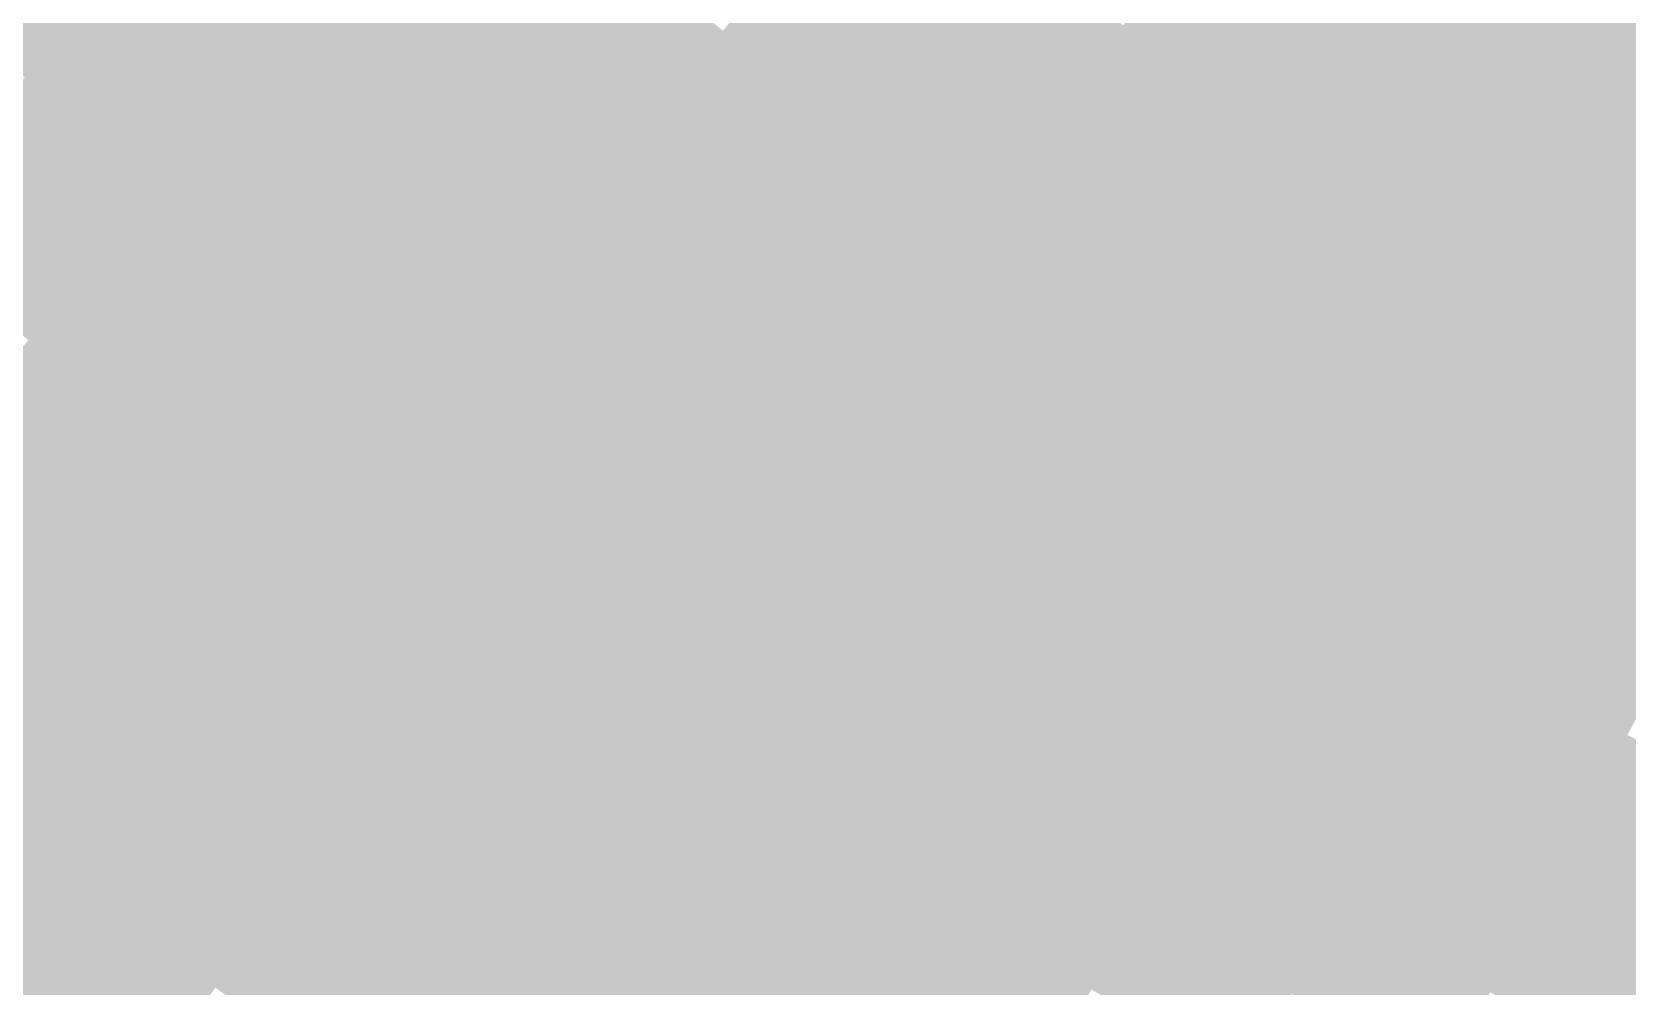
# Model space of a CAD drawing. Header units: inches. Extents: x -266 to 784, y -170 to 213.
# Drawn here: x -97.9 to -65.06, y -126.87 to -107.24 of the extents above; entities that cross this region are included whole.
import ezdxf

# ---------------------------------------------------------------- set-up
doc = ezdxf.new("R2010")
doc.units = ezdxf.units.IN
doc.header["$MEASUREMENT"] = 0

msp = doc.modelspace()

# ---------------------------------------------------------------- linework, layer by layer
at = {"color": 177, "true_color": 0x36426e}
msp.add_solid([(-96.70449, -106.696962), (-97.376048, -107.437913), (-99.293838, -104.29158), (-99.983379, -105.015827)], dxfattribs=at)
at = {"color": 167, "true_color": 0x3d487b}
msp.add_solid([(-92.097371, -106.766447), (-92.750544, -107.523656), (-94.689813, -104.474109), (-95.361372, -105.21506)], dxfattribs=at)
at = {"color": 167, "true_color": 0x434e88}
msp.add_solid([(-87.546273, -106.675443), (-88.180667, -107.448453), (-90.137852, -104.494821), (-90.791025, -105.25203)], dxfattribs=at)
at = {"color": 165, "true_color": 0x595fb2}
msp.add_solid([(-71.11299, -106.42811), (-71.66856, -107.25958), (-73.703449, -104.650856), (-74.279257, -105.468441)], dxfattribs=at)
at = {"color": 177, "true_color": 0x34406a}
msp.add_solid([(-97.376048, -107.437913), (-98.047607, -108.178864), (-99.983379, -105.015827), (-100.67292, -105.740074)], dxfattribs=at)
at = {"color": 165, "true_color": 0x4e579d}
msp.add_solid([(-79.228008, -106.826602), (-79.823707, -107.629809), (-81.825802, -104.850075), (-82.441033, -105.638421)], dxfattribs=at)
at = {"color": 173, "true_color": 0x5d61bb}
msp.add_solid([(-67.4097, -106.451549), (-67.944698, -107.296403), (-70.001849, -104.765171), (-70.55742, -105.596641)], dxfattribs=at)
at = {"color": 177, "true_color": 0x3b4676}
msp.add_solid([(-92.750544, -107.523656), (-93.403717, -108.280865), (-95.361372, -105.21506), (-96.032931, -105.956011)], dxfattribs=at)
at = {"color": 167, "true_color": 0x414c83}
msp.add_solid([(-88.180667, -107.448453), (-88.81506, -108.221463), (-90.791025, -105.25203), (-91.444198, -106.009239)], dxfattribs=at)
at = {"color": 175, "true_color": 0x485290}
msp.add_solid([(-83.671496, -107.215114), (-84.286728, -108.003461), (-86.277487, -105.129422), (-86.91188, -105.902432)], dxfattribs=at)
at = {"color": 165, "true_color": 0x525aa5}
msp.add_solid([(-75.430873, -107.103611), (-76.006681, -107.921195), (-78.036609, -105.220187), (-78.632308, -106.023394)], dxfattribs=at)
at = {"color": 175, "true_color": 0x4c5599}
msp.add_solid([(-79.823707, -107.629809), (-80.419406, -108.433017), (-82.441033, -105.638421), (-83.056265, -106.426768)], dxfattribs=at)
at = {"color": 165, "true_color": 0x565dae}
msp.add_solid([(-71.66856, -107.25958), (-72.22413, -108.09105), (-74.279257, -105.468441), (-74.855065, -106.286026)], dxfattribs=at)
at = {"color": 173, "true_color": 0x5b5fb6}
msp.add_solid([(-67.944698, -107.296403), (-68.479695, -108.141256), (-70.55742, -105.596641), (-71.11299, -106.42811)], dxfattribs=at)
at = {"color": 173, "true_color": 0x5f61bf}
msp.add_solid([(-64.262843, -107.216076), (-64.776946, -108.073805), (-66.874702, -105.606696), (-67.4097, -106.451549)], dxfattribs=at)
at = {"color": 177, "true_color": 0x394372}
msp.add_solid([(-93.403717, -108.280865), (-94.056889, -109.038074), (-96.032931, -105.956011), (-96.70449, -106.696962)], dxfattribs=at)
at = {"color": 167, "true_color": 0x3f4a7f}
msp.add_solid([(-88.81506, -108.221463), (-89.449453, -108.994474), (-91.444198, -106.009239), (-92.097371, -106.766447)], dxfattribs=at)
at = {"color": 167, "true_color": 0x454f8c}
msp.add_solid([(-84.286728, -108.003461), (-84.90196, -108.791807), (-86.91188, -105.902432), (-87.546273, -106.675443)], dxfattribs=at)
at = {"color": 165, "true_color": 0x5058a1}
msp.add_solid([(-76.006681, -107.921195), (-76.582489, -108.73878), (-78.632308, -106.023394), (-79.228008, -106.826602)], dxfattribs=at)
at = {"color": 165, "true_color": 0x545aaa}
msp.add_solid([(-72.22413, -108.09105), (-72.779701, -108.922519), (-74.855065, -106.286026), (-75.430873, -107.103611)], dxfattribs=at)
at = {"color": 177, "true_color": 0x36416e}
msp.add_solid([(-94.056889, -109.038074), (-94.710062, -109.795283), (-96.70449, -106.696962), (-97.376048, -107.437913)], dxfattribs=at)
at = {"color": 167, "true_color": 0x434d88}
msp.add_solid([(-84.90196, -108.791807), (-85.517191, -109.580153), (-87.546273, -106.675443), (-88.180667, -107.448453)], dxfattribs=at)
at = {"color": 175, "true_color": 0x4a5294}
msp.add_solid([(-80.419406, -108.433017), (-81.015105, -109.236224), (-83.056265, -106.426768), (-83.671496, -107.215114)], dxfattribs=at)
at = {"color": 165, "true_color": 0x595db2}
msp.add_solid([(-68.479695, -108.141256), (-69.014693, -108.98611), (-71.11299, -106.42811), (-71.66856, -107.25958)], dxfattribs=at)
at = {"color": 173, "true_color": 0x5d5fbb}
msp.add_solid([(-64.776946, -108.073805), (-65.291049, -108.931533), (-67.4097, -106.451549), (-67.944698, -107.296403)], dxfattribs=at)
at = {"color": 167, "true_color": 0x3d477b}
msp.add_solid([(-89.449453, -108.994474), (-90.083846, -109.767484), (-92.097371, -106.766447), (-92.750544, -107.523656)], dxfattribs=at)
at = {"color": 175, "true_color": 0x4e559d}
msp.add_solid([(-76.582489, -108.73878), (-77.158298, -109.556365), (-79.228008, -106.826602), (-79.823707, -107.629809)], dxfattribs=at)
at = {"color": 175, "true_color": 0x485090}
msp.add_solid([(-81.015105, -109.236224), (-81.610805, -110.039432), (-83.671496, -107.215114), (-84.286728, -108.003461)], dxfattribs=at)
at = {"color": 165, "true_color": 0x5258a5}
msp.add_solid([(-72.779701, -108.922519), (-73.335271, -109.753989), (-75.430873, -107.103611), (-76.006681, -107.921195)], dxfattribs=at)
at = {"color": 165, "true_color": 0x565bae}
msp.add_solid([(-69.014693, -108.98611), (-69.549691, -109.830963), (-71.66856, -107.25958), (-72.22413, -108.09105)], dxfattribs=at)
at = {"color": 173, "true_color": 0x5b5db6}
msp.add_solid([(-65.291049, -108.931533), (-65.805151, -109.789262), (-67.944698, -107.296403), (-68.479695, -108.141256)], dxfattribs=at)
at = {"color": 177, "true_color": 0x343e6a}
msp.add_solid([(-94.710062, -109.795283), (-95.363235, -110.552492), (-97.376048, -107.437913), (-98.047607, -108.178864)], dxfattribs=at)
at = {"color": 177, "true_color": 0x3b4576}
msp.add_solid([(-90.083846, -109.767484), (-90.71824, -110.540495), (-92.750544, -107.523656), (-93.403717, -108.280865)], dxfattribs=at)
at = {"color": 167, "true_color": 0x414a83}
msp.add_solid([(-85.517191, -109.580153), (-86.132423, -110.3685), (-88.180667, -107.448453), (-88.81506, -108.221463)], dxfattribs=at)
at = {"color": 175, "true_color": 0x4c5399}
msp.add_solid([(-77.158298, -109.556365), (-77.734106, -110.37395), (-79.823707, -107.629809), (-80.419406, -108.433017)], dxfattribs=at)
at = {"color": 167, "true_color": 0x454e8c}
msp.add_solid([(-81.610805, -110.039432), (-82.206504, -110.842639), (-84.286728, -108.003461), (-84.90196, -108.791807)], dxfattribs=at)
at = {"color": 165, "true_color": 0x5056a1}
msp.add_solid([(-73.335271, -109.753989), (-73.890841, -110.585458), (-76.006681, -107.921195), (-76.582489, -108.73878)], dxfattribs=at)
at = {"color": 159, "true_color": 0x323c65}
msp.add_solid([(-95.363235, -110.552492), (-96.016408, -111.3097), (-98.047607, -108.178864), (-98.719166, -108.919815)], dxfattribs=at)
at = {"color": 177, "true_color": 0x394272}
msp.add_solid([(-90.71824, -110.540495), (-91.352633, -111.313505), (-93.403717, -108.280865), (-94.056889, -109.038074)], dxfattribs=at)
at = {"color": 167, "true_color": 0x3f487f}
msp.add_solid([(-86.132423, -110.3685), (-86.747654, -111.156846), (-88.81506, -108.221463), (-89.449453, -108.994474)], dxfattribs=at)
at = {"color": 165, "true_color": 0x5458aa}
msp.add_solid([(-69.549691, -109.830963), (-70.084688, -110.675817), (-72.22413, -108.09105), (-72.779701, -108.922519)], dxfattribs=at)
at = {"color": 165, "true_color": 0x595bb2}
msp.add_solid([(-65.805151, -109.789262), (-66.319254, -110.646991), (-68.479695, -108.141256), (-69.014693, -108.98611)], dxfattribs=at)
at = {"color": 173, "true_color": 0x5d5dbb}
msp.add_solid([(-62.105172, -109.630961), (-62.59807, -110.501048), (-64.776946, -108.073805), (-65.291049, -108.931533)], dxfattribs=at)
at = {"color": 175, "true_color": 0x4a5194}
msp.add_solid([(-77.734106, -110.37395), (-78.309914, -111.191535), (-80.419406, -108.433017), (-81.015105, -109.236224)], dxfattribs=at)
at = {"color": 159, "true_color": 0x303961}
msp.add_solid([(-96.016408, -111.3097), (-96.669581, -112.066909), (-98.719166, -108.919815), (-99.390725, -109.660767)], dxfattribs=at)
at = {"color": 177, "true_color": 0x3d467b}
msp.add_solid([(-86.747654, -111.156846), (-87.362886, -111.945193), (-89.449453, -108.994474), (-90.083846, -109.767484)], dxfattribs=at)
at = {"color": 167, "true_color": 0x434b88}
msp.add_solid([(-82.206504, -110.842639), (-82.802203, -111.645847), (-84.90196, -108.791807), (-85.517191, -109.580153)], dxfattribs=at)
at = {"color": 175, "true_color": 0x4e539d}
msp.add_solid([(-73.890841, -110.585458), (-74.446411, -111.416928), (-76.582489, -108.73878), (-77.158298, -109.556365)], dxfattribs=at)
at = {"color": 165, "true_color": 0x5256a5}
msp.add_solid([(-70.084688, -110.675817), (-70.619686, -111.520671), (-72.779701, -108.922519), (-73.335271, -109.753989)], dxfattribs=at)
at = {"color": 165, "true_color": 0x5659ae}
msp.add_solid([(-66.319254, -110.646991), (-66.833357, -111.504719), (-69.014693, -108.98611), (-69.549691, -109.830963)], dxfattribs=at)
at = {"color": 173, "true_color": 0x5b5bb6}
msp.add_solid([(-62.59807, -110.501048), (-63.090969, -111.371135), (-65.291049, -108.931533), (-65.805151, -109.789262)], dxfattribs=at)
at = {"color": 177, "true_color": 0x36406e}
msp.add_solid([(-91.352633, -111.313505), (-91.987026, -112.086516), (-94.056889, -109.038074), (-94.710062, -109.795283)], dxfattribs=at)
at = {"color": 175, "true_color": 0x484e90}
msp.add_solid([(-78.309914, -111.191535), (-78.885722, -112.009119), (-81.015105, -109.236224), (-81.610805, -110.039432)], dxfattribs=at)
at = {"color": 159, "true_color": 0x2e375d}
msp.add_solid([(-96.669581, -112.066909), (-97.322754, -112.824118), (-99.390725, -109.660767), (-100.062284, -110.401718)], dxfattribs=at)
at = {"color": 167, "true_color": 0x414983}
msp.add_solid([(-82.802203, -111.645847), (-83.397903, -112.449054), (-85.517191, -109.580153), (-86.132423, -110.3685)], dxfattribs=at)
at = {"color": 175, "true_color": 0x4c5199}
msp.add_solid([(-74.446411, -111.416928), (-75.001981, -112.248398), (-77.158298, -109.556365), (-77.734106, -110.37395)], dxfattribs=at)
at = {"color": 177, "true_color": 0x343d6a}
msp.add_solid([(-91.987026, -112.086516), (-92.62142, -112.859526), (-94.710062, -109.795283), (-95.363235, -110.552492)], dxfattribs=at)
at = {"color": 177, "true_color": 0x3b4376}
msp.add_solid([(-87.362886, -111.945193), (-87.978117, -112.733539), (-90.083846, -109.767484), (-90.71824, -110.540495)], dxfattribs=at)
at = {"color": 175, "true_color": 0x5054a1}
msp.add_solid([(-70.619686, -111.520671), (-71.154683, -112.365524), (-73.335271, -109.753989), (-73.890841, -110.585458)], dxfattribs=at)
at = {"color": 165, "true_color": 0x5456aa}
msp.add_solid([(-66.833357, -111.504719), (-67.34746, -112.362448), (-69.549691, -109.830963), (-70.084688, -110.675817)], dxfattribs=at)
at = {"color": 165, "true_color": 0x5959b2}
msp.add_solid([(-63.090969, -111.371135), (-63.583867, -112.241222), (-65.805151, -109.789262), (-66.319254, -110.646991)], dxfattribs=at)
at = {"color": 167, "true_color": 0x454c8c}
msp.add_solid([(-78.885722, -112.009119), (-79.46153, -112.826704), (-81.610805, -110.039432), (-82.206504, -110.842639)], dxfattribs=at)
at = {"color": 159, "true_color": 0x2c3459}
msp.add_solid([(-97.322754, -112.824118), (-97.975926, -113.581327), (-100.062284, -110.401718), (-100.733843, -111.142669)], dxfattribs=at)
at = {"color": 159, "true_color": 0x323b65}
msp.add_solid([(-92.62142, -112.859526), (-93.255813, -113.632537), (-95.363235, -110.552492), (-96.016408, -111.3097)], dxfattribs=at)
at = {"color": 177, "true_color": 0x394172}
msp.add_solid([(-87.978117, -112.733539), (-88.593349, -113.521886), (-90.71824, -110.540495), (-91.352633, -111.313505)], dxfattribs=at)
at = {"color": 177, "true_color": 0x3f467f}
msp.add_solid([(-83.397903, -112.449054), (-83.993602, -113.252262), (-86.132423, -110.3685), (-86.747654, -111.156846)], dxfattribs=at)
at = {"color": 175, "true_color": 0x4a4f94}
msp.add_solid([(-75.001981, -112.248398), (-75.557552, -113.079867), (-77.734106, -110.37395), (-78.309914, -111.191535)], dxfattribs=at)
at = {"color": 175, "true_color": 0x4e529d}
msp.add_solid([(-71.154683, -112.365524), (-71.689681, -113.210378), (-73.890841, -110.585458), (-74.446411, -111.416928)], dxfattribs=at)
at = {"color": 175, "true_color": 0x5254a5}
msp.add_solid([(-67.34746, -112.362448), (-67.861562, -113.220177), (-70.084688, -110.675817), (-70.619686, -111.520671)], dxfattribs=at)
at = {"color": 165, "true_color": 0x5656ae}
msp.add_solid([(-63.583867, -112.241222), (-64.076765, -113.111309), (-66.319254, -110.646991), (-66.833357, -111.504719)], dxfattribs=at)
at = {"color": 167, "true_color": 0x434a88}
msp.add_solid([(-79.46153, -112.826704), (-80.037339, -113.644289), (-82.206504, -110.842639), (-82.802203, -111.645847)], dxfattribs=at)
at = {"color": 159, "true_color": 0x303861}
msp.add_solid([(-93.255813, -113.632537), (-93.890206, -114.405547), (-96.016408, -111.3097), (-96.669581, -112.066909)], dxfattribs=at)
at = {"color": 177, "true_color": 0x363e6e}
msp.add_solid([(-88.593349, -113.521886), (-89.208581, -114.310232), (-91.352633, -111.313505), (-91.987026, -112.086516)], dxfattribs=at)
at = {"color": 177, "true_color": 0x3d447b}
msp.add_solid([(-83.993602, -113.252262), (-84.589301, -114.055469), (-86.747654, -111.156846), (-87.362886, -111.945193)], dxfattribs=at)
at = {"color": 175, "true_color": 0x484d90}
msp.add_solid([(-75.557552, -113.079867), (-76.113122, -113.911337), (-78.309914, -111.191535), (-78.885722, -112.009119)], dxfattribs=at)
at = {"color": 167, "true_color": 0x414783}
msp.add_solid([(-80.037339, -113.644289), (-80.613147, -114.461874), (-82.802203, -111.645847), (-83.397903, -112.449054)], dxfattribs=at)
at = {"color": 175, "true_color": 0x4c4f99}
msp.add_solid([(-71.689681, -113.210378), (-72.224679, -114.055231), (-74.446411, -111.416928), (-75.001981, -112.248398)], dxfattribs=at)
at = {"color": 175, "true_color": 0x5052a1}
msp.add_solid([(-67.861562, -113.220177), (-68.375665, -114.077905), (-70.619686, -111.520671), (-71.154683, -112.365524)], dxfattribs=at)
at = {"color": 175, "true_color": 0x5454aa}
msp.add_solid([(-64.076765, -113.111309), (-64.569663, -113.981396), (-66.833357, -111.504719), (-67.34746, -112.362448)], dxfattribs=at)
at = {"color": 177, "true_color": 0x3b4276}
msp.add_solid([(-84.589301, -114.055469), (-85.185001, -114.858677), (-87.362886, -111.945193), (-87.978117, -112.733539)], dxfattribs=at)
at = {"color": 159, "true_color": 0x2e365d}
msp.add_solid([(-93.890206, -114.405547), (-94.524599, -115.178558), (-96.669581, -112.066909), (-97.322754, -112.824118)], dxfattribs=at)
at = {"color": 177, "true_color": 0x343c6a}
msp.add_solid([(-89.208581, -114.310232), (-89.823812, -115.098578), (-91.987026, -112.086516), (-92.62142, -112.859526)], dxfattribs=at)
at = {"color": 175, "true_color": 0x454a8c}
msp.add_solid([(-76.113122, -113.911337), (-76.668692, -114.742806), (-78.885722, -112.009119), (-79.46153, -112.826704)], dxfattribs=at)
at = {"color": 175, "true_color": 0x4a4d94}
msp.add_solid([(-72.224679, -114.055231), (-72.759676, -114.900085), (-75.001981, -112.248398), (-75.557552, -113.079867)], dxfattribs=at)
at = {"color": 177, "true_color": 0x3f457f}
msp.add_solid([(-80.613147, -114.461874), (-81.188955, -115.279459), (-83.397903, -112.449054), (-83.993602, -113.252262)], dxfattribs=at)
at = {"color": 175, "true_color": 0x4e509d}
msp.add_solid([(-68.375665, -114.077905), (-68.889768, -114.935634), (-71.154683, -112.365524), (-71.689681, -113.210378)], dxfattribs=at)
at = {"color": 175, "true_color": 0x5252a5}
msp.add_solid([(-64.569663, -113.981396), (-65.062561, -114.851483), (-67.34746, -112.362448), (-67.861562, -113.220177)], dxfattribs=at)
at = {"color": 169, "true_color": 0x2c3359}
msp.add_solid([(-94.524599, -115.178558), (-95.158993, -115.951568), (-97.322754, -112.824118), (-97.975926, -113.581327)], dxfattribs=at)
at = {"color": 159, "true_color": 0x323965}
msp.add_solid([(-89.823812, -115.098578), (-90.439044, -115.886925), (-92.62142, -112.859526), (-93.255813, -113.632537)], dxfattribs=at)
at = {"color": 177, "true_color": 0x393f72}
msp.add_solid([(-85.185001, -114.858677), (-85.7807, -115.661885), (-87.978117, -112.733539), (-88.593349, -113.521886)], dxfattribs=at)
at = {"color": 167, "true_color": 0x434888}
msp.add_solid([(-76.668692, -114.742806), (-77.224262, -115.574276), (-79.46153, -112.826704), (-80.037339, -113.644289)], dxfattribs=at)
at = {"color": 177, "true_color": 0x3d437b}
msp.add_solid([(-81.188955, -115.279459), (-81.764763, -116.097043), (-83.993602, -113.252262), (-84.589301, -114.055469)], dxfattribs=at)
at = {"color": 175, "true_color": 0x484b90}
msp.add_solid([(-72.759676, -114.900085), (-73.294674, -115.744938), (-75.557552, -113.079867), (-76.113122, -113.911337)], dxfattribs=at)
at = {"color": 175, "true_color": 0x4c4e99}
msp.add_solid([(-68.889768, -114.935634), (-69.40387, -115.793362), (-71.689681, -113.210378), (-72.224679, -114.055231)], dxfattribs=at)
at = {"color": 175, "true_color": 0x5050a1}
msp.add_solid([(-65.062561, -114.851483), (-65.55546, -115.72157), (-67.861562, -113.220177), (-68.375665, -114.077905)], dxfattribs=at)
at = {"color": 169, "true_color": 0x2a3154}
msp.add_solid([(-95.158993, -115.951568), (-95.793386, -116.724578), (-97.975926, -113.581327), (-98.629099, -114.338536)], dxfattribs=at)
at = {"color": 177, "true_color": 0x363d6e}
msp.add_solid([(-85.7807, -115.661885), (-86.376399, -116.465092), (-88.593349, -113.521886), (-89.208581, -114.310232)], dxfattribs=at)
at = {"color": 159, "true_color": 0x303761}
msp.add_solid([(-90.439044, -115.886925), (-91.054275, -116.675271), (-93.255813, -113.632537), (-93.890206, -114.405547)], dxfattribs=at)
at = {"color": 177, "true_color": 0x414683}
msp.add_solid([(-77.224262, -115.574276), (-77.779833, -116.405746), (-80.037339, -113.644289), (-80.613147, -114.461874)], dxfattribs=at)
at = {"color": 175, "true_color": 0x45498c}
msp.add_solid([(-73.294674, -115.744938), (-73.829672, -116.589792), (-76.113122, -113.911337), (-76.668692, -114.742806)], dxfattribs=at)
at = {"color": 177, "true_color": 0x3b4076}
msp.add_solid([(-81.764763, -116.097043), (-82.340571, -116.914628), (-84.589301, -114.055469), (-85.185001, -114.858677)], dxfattribs=at)
at = {"color": 175, "true_color": 0x4a4b94}
msp.add_solid([(-69.40387, -115.793362), (-69.917973, -116.651091), (-72.224679, -114.055231), (-72.759676, -114.900085)], dxfattribs=at)
at = {"color": 175, "true_color": 0x4e4e9d}
msp.add_solid([(-65.55546, -115.72157), (-66.048358, -116.591657), (-68.375665, -114.077905), (-68.889768, -114.935634)], dxfattribs=at)
at = {"color": 175, "true_color": 0x5452a5}
msp.add_solid([(-61.752973, -115.531686), (-62.224369, -116.413607), (-64.569663, -113.981396), (-65.062561, -114.851483)], dxfattribs=at)
at = {"color": 169, "true_color": 0x282e50}
msp.add_solid([(-95.793386, -116.724578), (-96.427779, -117.497589), (-98.629099, -114.338536), (-99.282272, -115.095745)], dxfattribs=at)
at = {"color": 159, "true_color": 0x2e355d}
msp.add_solid([(-91.054275, -116.675271), (-91.669507, -117.463618), (-93.890206, -114.405547), (-94.524599, -115.178558)], dxfattribs=at)
at = {"color": 177, "true_color": 0x343b6a}
msp.add_solid([(-86.376399, -116.465092), (-86.972098, -117.2683), (-89.208581, -114.310232), (-89.823812, -115.098578)], dxfattribs=at)
at = {"color": 177, "true_color": 0x3f447f}
msp.add_solid([(-77.779833, -116.405746), (-78.335403, -117.237215), (-80.613147, -114.461874), (-81.188955, -115.279459)], dxfattribs=at)
at = {"color": 177, "true_color": 0x393e72}
msp.add_solid([(-82.340571, -116.914628), (-82.91638, -117.732213), (-85.185001, -114.858677), (-85.7807, -115.661885)], dxfattribs=at)
at = {"color": 177, "true_color": 0x434688}
msp.add_solid([(-73.829672, -116.589792), (-74.364669, -117.434646), (-76.668692, -114.742806), (-77.224262, -115.574276)], dxfattribs=at)
at = {"color": 175, "true_color": 0x484990}
msp.add_solid([(-69.917973, -116.651091), (-70.432076, -117.50882), (-72.759676, -114.900085), (-73.294674, -115.744938)], dxfattribs=at)
at = {"color": 175, "true_color": 0x4c4c99}
msp.add_solid([(-66.048358, -116.591657), (-66.541256, -117.461744), (-68.889768, -114.935634), (-69.40387, -115.793362)], dxfattribs=at)
at = {"color": 175, "true_color": 0x5250a1}
msp.add_solid([(-62.224369, -116.413607), (-62.695766, -117.295528), (-65.062561, -114.851483), (-65.55546, -115.72157)], dxfattribs=at)
at = {"color": 169, "true_color": 0x252c4c}
msp.add_solid([(-96.427779, -117.497589), (-97.062172, -118.270599), (-99.282272, -115.095745), (-99.935445, -115.852954)], dxfattribs=at)
at = {"color": 169, "true_color": 0x2c3259}
msp.add_solid([(-91.669507, -117.463618), (-92.284739, -118.251964), (-94.524599, -115.178558), (-95.158993, -115.951568)], dxfattribs=at)
at = {"color": 159, "true_color": 0x323865}
msp.add_solid([(-86.972098, -117.2683), (-87.567798, -118.071507), (-89.823812, -115.098578), (-90.439044, -115.886925)], dxfattribs=at)
at = {"color": 177, "true_color": 0x3d417b}
msp.add_solid([(-78.335403, -117.237215), (-78.890973, -118.068685), (-81.188955, -115.279459), (-81.764763, -116.097043)], dxfattribs=at)
at = {"color": 177, "true_color": 0x414483}
msp.add_solid([(-74.364669, -117.434646), (-74.899667, -118.279499), (-77.224262, -115.574276), (-77.779833, -116.405746)], dxfattribs=at)
at = {"color": 179, "true_color": 0x232948}
msp.add_solid([(-97.062172, -118.270599), (-97.696566, -119.04361), (-99.935445, -115.852954), (-100.588618, -116.610162)], dxfattribs=at)
at = {"color": 159, "true_color": 0x303661}
msp.add_solid([(-87.567798, -118.071507), (-88.163497, -118.874715), (-90.439044, -115.886925), (-91.054275, -116.675271)], dxfattribs=at)
at = {"color": 177, "true_color": 0x363c6e}
msp.add_solid([(-82.91638, -117.732213), (-83.492188, -118.549798), (-85.7807, -115.661885), (-86.376399, -116.465092)], dxfattribs=at)
at = {"color": 175, "true_color": 0x45478c}
msp.add_solid([(-70.432076, -117.50882), (-70.946179, -118.366548), (-73.294674, -115.744938), (-73.829672, -116.589792)], dxfattribs=at)
at = {"color": 175, "true_color": 0x4a4a94}
msp.add_solid([(-66.541256, -117.461744), (-67.034154, -118.331831), (-69.40387, -115.793362), (-69.917973, -116.651091)], dxfattribs=at)
at = {"color": 175, "true_color": 0x504e9d}
msp.add_solid([(-62.695766, -117.295528), (-63.167163, -118.177449), (-65.55546, -115.72157), (-66.048358, -116.591657)], dxfattribs=at)
at = {"color": 169, "true_color": 0x2a3054}
msp.add_solid([(-92.284739, -118.251964), (-92.89997, -119.040311), (-95.158993, -115.951568), (-95.793386, -116.724578)], dxfattribs=at)
at = {"color": 177, "true_color": 0x3b3f76}
msp.add_solid([(-78.890973, -118.068685), (-79.446543, -118.900155), (-81.764763, -116.097043), (-82.340571, -116.914628)], dxfattribs=at)
at = {"color": 177, "true_color": 0x34396a}
msp.add_solid([(-83.492188, -118.549798), (-84.067996, -119.367383), (-86.376399, -116.465092), (-86.972098, -117.2683)], dxfattribs=at)
at = {"color": 177, "true_color": 0x3f427f}
msp.add_solid([(-74.899667, -118.279499), (-75.434664, -119.124353), (-77.779833, -116.405746), (-78.335403, -117.237215)], dxfattribs=at)
at = {"color": 179, "true_color": 0x212743}
msp.add_solid([(-97.696566, -119.04361), (-98.330959, -119.81662), (-100.588618, -116.610162), (-101.241791, -117.367371)], dxfattribs=at)
at = {"color": 169, "true_color": 0x282d50}
msp.add_solid([(-92.89997, -119.040311), (-93.515202, -119.828657), (-95.793386, -116.724578), (-96.427779, -117.497589)], dxfattribs=at)
at = {"color": 169, "true_color": 0x2e335d}
msp.add_solid([(-88.163497, -118.874715), (-88.759196, -119.677922), (-91.054275, -116.675271), (-91.669507, -117.463618)], dxfattribs=at)
at = {"color": 177, "true_color": 0x393d72}
msp.add_solid([(-79.446543, -118.900155), (-80.002114, -119.731624), (-82.340571, -116.914628), (-82.91638, -117.732213)], dxfattribs=at)
at = {"color": 177, "true_color": 0x434588}
msp.add_solid([(-70.946179, -118.366548), (-71.460281, -119.224277), (-73.829672, -116.589792), (-74.364669, -117.434646)], dxfattribs=at)
at = {"color": 175, "true_color": 0x484890}
msp.add_solid([(-67.034154, -118.331831), (-67.527052, -119.201918), (-69.917973, -116.651091), (-70.432076, -117.50882)], dxfattribs=at)
at = {"color": 175, "true_color": 0x4e4c99}
msp.add_solid([(-63.167163, -118.177449), (-63.638559, -119.059371), (-66.048358, -116.591657), (-66.541256, -117.461744)], dxfattribs=at)
at = {"color": 177, "true_color": 0x3d407b}
msp.add_solid([(-75.434664, -119.124353), (-75.969662, -119.969206), (-78.335403, -117.237215), (-78.890973, -118.068685)], dxfattribs=at)
at = {"color": 169, "true_color": 0x252b4c}
msp.add_solid([(-93.515202, -119.828657), (-94.130433, -120.617003), (-96.427779, -117.497589), (-97.062172, -118.270599)], dxfattribs=at)
at = {"color": 169, "true_color": 0x2c3159}
msp.add_solid([(-88.759196, -119.677922), (-89.354896, -120.48113), (-91.669507, -117.463618), (-92.284739, -118.251964)], dxfattribs=at)
at = {"color": 159, "true_color": 0x323765}
msp.add_solid([(-84.067996, -119.367383), (-84.643804, -120.184968), (-86.972098, -117.2683), (-87.567798, -118.071507)], dxfattribs=at)
at = {"color": 177, "true_color": 0x414383}
msp.add_solid([(-71.460281, -119.224277), (-71.974384, -120.082005), (-74.364669, -117.434646), (-74.899667, -118.279499)], dxfattribs=at)
at = {"color": 177, "true_color": 0x45458c}
msp.add_solid([(-67.527052, -119.201918), (-68.019951, -120.072005), (-70.432076, -117.50882), (-70.946179, -118.366548)], dxfattribs=at)
at = {"color": 175, "true_color": 0x4b4a94}
msp.add_solid([(-63.638559, -119.059371), (-64.109956, -119.941292), (-66.541256, -117.461744), (-67.034154, -118.331831)], dxfattribs=at)
at = {"color": 177, "true_color": 0x363a6e}
msp.add_solid([(-80.002114, -119.731624), (-80.557684, -120.563094), (-82.91638, -117.732213), (-83.492188, -118.549798)], dxfattribs=at)
at = {"color": 159, "true_color": 0x303561}
msp.add_solid([(-84.643804, -120.184968), (-85.219612, -121.002552), (-87.567798, -118.071507), (-88.163497, -118.874715)], dxfattribs=at)
at = {"color": 177, "true_color": 0x3b3e76}
msp.add_solid([(-75.969662, -119.969206), (-76.50466, -120.81406), (-78.890973, -118.068685), (-79.446543, -118.900155)], dxfattribs=at)
at = {"color": 179, "true_color": 0x232848}
for points in [[(-94.130433, -120.617003), (-94.745665, -121.40535), (-97.062172, -118.270599), (-97.696566, -119.04361)], [(-91.141994, -122.890752), (-91.737693, -123.69396), (-94.130433, -120.617003), (-94.745665, -121.40535)]]:
    msp.add_solid(points, dxfattribs=at)
at = {"color": 169, "true_color": 0x2a2f54}
msp.add_solid([(-89.354896, -120.48113), (-89.950595, -121.284337), (-92.284739, -118.251964), (-92.89997, -119.040311)], dxfattribs=at)
at = {"color": 177, "true_color": 0x34386a}
msp.add_solid([(-80.557684, -120.563094), (-81.113254, -121.394563), (-83.492188, -118.549798), (-84.067996, -119.367383)], dxfattribs=at)
at = {"color": 177, "true_color": 0x3f407f}
msp.add_solid([(-71.974384, -120.082005), (-72.488487, -120.939734), (-74.899667, -118.279499), (-75.434664, -119.124353)], dxfattribs=at)
at = {"color": 177, "true_color": 0x434388}
msp.add_solid([(-68.019951, -120.072005), (-68.512849, -120.942092), (-70.946179, -118.366548), (-71.460281, -119.224277)], dxfattribs=at)
at = {"color": 175, "true_color": 0x494890}
msp.add_solid([(-64.109956, -119.941292), (-64.581353, -120.823213), (-67.034154, -118.331831), (-67.527052, -119.201918)], dxfattribs=at)
at = {"color": 169, "true_color": 0x2e325d}
msp.add_solid([(-85.219612, -121.002552), (-85.795421, -121.820137), (-88.163497, -118.874715), (-88.759196, -119.677922)], dxfattribs=at)
at = {"color": 179, "true_color": 0x212643}
msp.add_solid([(-94.745665, -121.40535), (-95.360897, -122.193696), (-97.696566, -119.04361), (-98.330959, -119.81662)], dxfattribs=at)
at = {"color": 169, "true_color": 0x282c50}
msp.add_solid([(-89.950595, -121.284337), (-90.546294, -122.087545), (-92.89997, -119.040311), (-93.515202, -119.828657)], dxfattribs=at)
at = {"color": 177, "true_color": 0x393b72}
msp.add_solid([(-76.50466, -120.81406), (-77.039657, -121.658913), (-79.446543, -118.900155), (-80.002114, -119.731624)], dxfattribs=at)
at = {"color": 177, "true_color": 0x3d3e7b}
msp.add_solid([(-72.488487, -120.939734), (-73.00259, -121.797463), (-75.434664, -119.124353), (-75.969662, -119.969206)], dxfattribs=at)
at = {"color": 175, "true_color": 0x47458c}
msp.add_solid([(-64.581353, -120.823213), (-65.05275, -121.705134), (-67.527052, -119.201918), (-68.019951, -120.072005)], dxfattribs=at)
at = {"color": 159, "true_color": 0x323665}
msp.add_solid([(-81.113254, -121.394563), (-81.668824, -122.226033), (-84.067996, -119.367383), (-84.643804, -120.184968)], dxfattribs=at)
at = {"color": 177, "true_color": 0x414183}
msp.add_solid([(-68.512849, -120.942092), (-69.005747, -121.812179), (-71.460281, -119.224277), (-71.974384, -120.082005)], dxfattribs=at)
at = {"color": 179, "true_color": 0x1f233f}
for points in [[(-95.360897, -122.193696), (-95.976128, -122.982043), (-98.330959, -119.81662), (-98.965352, -120.589631)], [(-92.333392, -124.497167), (-92.929092, -125.300375), (-95.360897, -122.193696), (-95.976128, -122.982043)]]:
    msp.add_solid(points, dxfattribs=at)
at = {"color": 179, "true_color": 0x252a4c}
msp.add_solid([(-90.546294, -122.087545), (-91.141994, -122.890752), (-93.515202, -119.828657), (-94.130433, -120.617003)], dxfattribs=at)
at = {"color": 169, "true_color": 0x2c3059}
msp.add_solid([(-85.795421, -121.820137), (-86.371229, -122.637722), (-88.759196, -119.677922), (-89.354896, -120.48113)], dxfattribs=at)
at = {"color": 177, "true_color": 0x36396e}
msp.add_solid([(-77.039657, -121.658913), (-77.574655, -122.503767), (-80.002114, -119.731624), (-80.557684, -120.563094)], dxfattribs=at)
at = {"color": 159, "true_color": 0x303461}
msp.add_solid([(-81.668824, -122.226033), (-82.224395, -123.057503), (-84.643804, -120.184968), (-85.219612, -121.002552)], dxfattribs=at)
at = {"color": 177, "true_color": 0x3b3c76}
msp.add_solid([(-73.00259, -121.797463), (-73.516692, -122.655191), (-75.969662, -119.969206), (-76.50466, -120.81406)], dxfattribs=at)
at = {"color": 177, "true_color": 0x3f3f7f}
msp.add_solid([(-69.005747, -121.812179), (-69.498645, -122.682266), (-71.974384, -120.082005), (-72.488487, -120.939734)], dxfattribs=at)
at = {"color": 177, "true_color": 0x454388}
msp.add_solid([(-65.05275, -121.705134), (-65.524146, -122.587056), (-68.019951, -120.072005), (-68.512849, -120.942092)], dxfattribs=at)
at = {"color": 169, "true_color": 0x2a2e54}
msp.add_solid([(-86.371229, -122.637722), (-86.947037, -123.455307), (-89.354896, -120.48113), (-89.950595, -121.284337)], dxfattribs=at)
at = {"color": 179, "true_color": 0x1d213b}
msp.add_solid([(-95.976128, -122.982043), (-96.59136, -123.770389), (-98.965352, -120.589631), (-99.599746, -121.362641)], dxfattribs=at)
at = {"color": 177, "true_color": 0x34376a}
msp.add_solid([(-77.574655, -122.503767), (-78.109653, -123.348621), (-80.557684, -120.563094), (-81.113254, -121.394563)], dxfattribs=at)
at = {"color": 177, "true_color": 0x393a72}
msp.add_solid([(-73.516692, -122.655191), (-74.030795, -123.51292), (-76.50466, -120.81406), (-77.039657, -121.658913)], dxfattribs=at)
at = {"color": 169, "true_color": 0x2e315d}
msp.add_solid([(-82.224395, -123.057503), (-82.779965, -123.888972), (-85.219612, -121.002552), (-85.795421, -121.820137)], dxfattribs=at)
at = {"color": 177, "true_color": 0x3d3d7b}
msp.add_solid([(-69.498645, -122.682266), (-69.991543, -123.552353), (-72.488487, -120.939734), (-73.00259, -121.797463)], dxfattribs=at)
at = {"color": 177, "true_color": 0x434183}
msp.add_solid([(-65.524146, -122.587056), (-65.995543, -123.468977), (-68.512849, -120.942092), (-69.005747, -121.812179)], dxfattribs=at)
at = {"color": 179, "true_color": 0x1b1f36}
msp.add_solid([(-96.59136, -123.770389), (-97.206591, -124.558736), (-99.599746, -121.362641), (-100.234139, -122.135652)], dxfattribs=at)
at = {"color": 179, "true_color": 0x212543}
msp.add_solid([(-91.737693, -123.69396), (-92.333392, -124.497167), (-94.745665, -121.40535), (-95.360897, -122.193696)], dxfattribs=at)
at = {"color": 169, "true_color": 0x282b50}
msp.add_solid([(-86.947037, -123.455307), (-87.522845, -124.272892), (-89.950595, -121.284337), (-90.546294, -122.087545)], dxfattribs=at)
at = {"color": 159, "true_color": 0x323565}
msp.add_solid([(-78.109653, -123.348621), (-78.64465, -124.193474), (-81.113254, -121.394563), (-81.668824, -122.226033)], dxfattribs=at)
at = {"color": 169, "true_color": 0x2c2f59}
msp.add_solid([(-82.779965, -123.888972), (-83.335535, -124.720442), (-85.795421, -121.820137), (-86.371229, -122.637722)], dxfattribs=at)
at = {"color": 177, "true_color": 0x36386e}
msp.add_solid([(-74.030795, -123.51292), (-74.544898, -124.370648), (-77.039657, -121.658913), (-77.574655, -122.503767)], dxfattribs=at)
at = {"color": 177, "true_color": 0x3b3b76}
msp.add_solid([(-69.991543, -123.552353), (-70.484442, -124.42244), (-73.00259, -121.797463), (-73.516692, -122.655191)], dxfattribs=at)
at = {"color": 177, "true_color": 0x403f7f}
msp.add_solid([(-65.995543, -123.468977), (-66.46694, -124.350898), (-69.005747, -121.812179), (-69.498645, -122.682266)], dxfattribs=at)
at = {"color": 177, "true_color": 0x464388}
msp.add_solid([(-62.046364, -123.264954), (-62.495975, -124.158178), (-65.05275, -121.705134), (-65.524146, -122.587056)], dxfattribs=at)
at = {"color": 179, "true_color": 0x191c32}
for points in [[(-97.206591, -124.558736), (-97.821823, -125.347082), (-100.234139, -122.135652), (-100.868532, -122.908662)], [(-94.12049, -126.90679), (-94.716189, -127.709997), (-97.206591, -124.558736), (-97.821823, -125.347082)]]:
    msp.add_solid(points, dxfattribs=at)
at = {"color": 179, "true_color": 0x25294c}
msp.add_solid([(-87.522845, -124.272892), (-88.098653, -125.090476), (-90.546294, -122.087545), (-91.141994, -122.890752)], dxfattribs=at)
at = {"color": 169, "true_color": 0x303261}
msp.add_solid([(-78.64465, -124.193474), (-79.179648, -125.038328), (-81.668824, -122.226033), (-82.224395, -123.057503)], dxfattribs=at)
at = {"color": 169, "true_color": 0x2a2d54}
msp.add_solid([(-83.335535, -124.720442), (-83.891105, -125.551911), (-86.371229, -122.637722), (-86.947037, -123.455307)], dxfattribs=at)
at = {"color": 177, "true_color": 0x34366a}
msp.add_solid([(-74.544898, -124.370648), (-75.059001, -125.228377), (-77.574655, -122.503767), (-78.109653, -123.348621)], dxfattribs=at)
at = {"color": 177, "true_color": 0x393972}
msp.add_solid([(-70.484442, -124.42244), (-70.97734, -125.292527), (-73.516692, -122.655191), (-74.030795, -123.51292)], dxfattribs=at)
at = {"color": 177, "true_color": 0x3e3d7b}
msp.add_solid([(-66.46694, -124.350898), (-66.938337, -125.23282), (-69.498645, -122.682266), (-69.991543, -123.552353)], dxfattribs=at)
at = {"color": 177, "true_color": 0x444183}
msp.add_solid([(-62.495975, -124.158178), (-62.945586, -125.051402), (-65.524146, -122.587056), (-65.995543, -123.468977)], dxfattribs=at)
at = {"color": 179, "true_color": 0x161a2e}
msp.add_solid([(-97.821823, -125.347082), (-98.437055, -126.135428), (-100.868532, -122.908662), (-101.502925, -123.681673)], dxfattribs=at)
at = {"color": 179, "true_color": 0x1d203b}
for points in [[(-92.929092, -125.300375), (-93.524791, -126.103582), (-95.976128, -122.982043), (-96.59136, -123.770389)], [(-89.826078, -127.543231), (-90.401886, -128.360816), (-92.929092, -125.300375), (-93.524791, -126.103582)]]:
    msp.add_solid(points, dxfattribs=at)
at = {"color": 179, "true_color": 0x232748}
msp.add_solid([(-88.098653, -125.090476), (-88.674461, -125.908061), (-91.141994, -122.890752), (-91.737693, -123.69396)], dxfattribs=at)
at = {"color": 169, "true_color": 0x2e305d}
msp.add_solid([(-79.179648, -125.038328), (-79.714645, -125.883181), (-82.224395, -123.057503), (-82.779965, -123.888972)], dxfattribs=at)
at = {"color": 179, "true_color": 0x282a50}
msp.add_solid([(-83.891105, -125.551911), (-84.446675, -126.383381), (-86.947037, -123.455307), (-87.522845, -124.272892)], dxfattribs=at)
at = {"color": 169, "true_color": 0x323365}
msp.add_solid([(-75.059001, -125.228377), (-75.573103, -126.086106), (-78.109653, -123.348621), (-78.64465, -124.193474)], dxfattribs=at)
at = {"color": 177, "true_color": 0x423f7f}
msp.add_solid([(-62.945586, -125.051402), (-63.395197, -125.944626), (-65.995543, -123.468977), (-66.46694, -124.350898)], dxfattribs=at)
at = {"color": 179, "true_color": 0x1b1e36}
msp.add_solid([(-93.524791, -126.103582), (-94.12049, -126.90679), (-96.59136, -123.770389), (-97.206591, -124.558736)], dxfattribs=at)
at = {"color": 179, "true_color": 0x212443}
for points in [[(-88.674461, -125.908061), (-89.25027, -126.725646), (-91.737693, -123.69396), (-92.333392, -124.497167)], [(-85.557816, -128.04632), (-86.113386, -128.87779), (-88.674461, -125.908061), (-89.25027, -126.725646)]]:
    msp.add_solid(points, dxfattribs=at)
at = {"color": 177, "true_color": 0x36366e}
msp.add_solid([(-70.97734, -125.292527), (-71.470238, -126.162614), (-74.030795, -123.51292), (-74.544898, -124.370648)], dxfattribs=at)
at = {"color": 177, "true_color": 0x3c3b76}
msp.add_solid([(-66.938337, -125.23282), (-67.409733, -126.114741), (-69.991543, -123.552353), (-70.484442, -124.42244)], dxfattribs=at)
at = {"color": 169, "true_color": 0x2c2e59}
msp.add_solid([(-79.714645, -125.883181), (-80.249643, -126.728035), (-82.779965, -123.888972), (-83.335535, -124.720442)], dxfattribs=at)
at = {"color": 179, "true_color": 0x25284c}
msp.add_solid([(-84.446675, -126.383381), (-85.002246, -127.214851), (-87.522845, -124.272892), (-88.098653, -125.090476)], dxfattribs=at)
at = {"color": 169, "true_color": 0x303161}
msp.add_solid([(-75.573103, -126.086106), (-76.087206, -126.943834), (-78.64465, -124.193474), (-79.179648, -125.038328)], dxfattribs=at)
at = {"color": 177, "true_color": 0x34346a}
msp.add_solid([(-71.470238, -126.162614), (-71.963136, -127.032701), (-74.544898, -124.370648), (-75.059001, -125.228377)], dxfattribs=at)
at = {"color": 177, "true_color": 0x3a3972}
msp.add_solid([(-67.409733, -126.114741), (-67.88113, -126.996662), (-70.484442, -124.42244), (-70.97734, -125.292527)], dxfattribs=at)
at = {"color": 177, "true_color": 0x403d7b}
msp.add_solid([(-63.395197, -125.944626), (-63.844809, -126.837851), (-66.46694, -124.350898), (-66.938337, -125.23282)], dxfattribs=at)
at = {"color": 179, "true_color": 0x1f223f}
msp.add_solid([(-89.25027, -126.725646), (-89.826078, -127.543231), (-92.333392, -124.497167), (-92.929092, -125.300375)], dxfattribs=at)
at = {"color": 169, "true_color": 0x2a2c54}
msp.add_solid([(-80.249643, -126.728035), (-80.784641, -127.572888), (-83.335535, -124.720442), (-83.891105, -125.551911)], dxfattribs=at)
at = {"color": 179, "true_color": 0x232648}
msp.add_solid([(-85.002246, -127.214851), (-85.557816, -128.04632), (-88.098653, -125.090476), (-88.674461, -125.908061)], dxfattribs=at)
at = {"color": 169, "true_color": 0x2e2f5d}
msp.add_solid([(-76.087206, -126.943834), (-76.601309, -127.801563), (-79.179648, -125.038328), (-79.714645, -125.883181)], dxfattribs=at)
at = {"color": 179, "true_color": 0x16192e}
msp.add_solid([(-94.716189, -127.709997), (-95.311889, -128.513205), (-97.821823, -125.347082), (-98.437055, -126.135428)], dxfattribs=at)
at = {"color": 169, "true_color": 0x323265}
msp.add_solid([(-71.963136, -127.032701), (-72.456034, -127.902788), (-75.059001, -125.228377), (-75.573103, -126.086106)], dxfattribs=at)
at = {"color": 177, "true_color": 0x38366e}
msp.add_solid([(-67.88113, -126.996662), (-68.352527, -127.878583), (-70.97734, -125.292527), (-71.470238, -126.162614)], dxfattribs=at)
at = {"color": 177, "true_color": 0x3e3b76}
msp.add_solid([(-63.844809, -126.837851), (-64.29442, -127.731075), (-66.938337, -125.23282), (-67.409733, -126.114741)], dxfattribs=at)
at = {"color": 179, "true_color": 0x282950}
msp.add_solid([(-80.784641, -127.572888), (-81.319638, -128.417742), (-83.891105, -125.551911), (-84.446675, -126.383381)], dxfattribs=at)
at = {"color": 179, "true_color": 0x1b1d36}
msp.add_solid([(-90.401886, -128.360816), (-90.977694, -129.1784), (-93.524791, -126.103582), (-94.12049, -126.90679)], dxfattribs=at)
at = {"color": 169, "true_color": 0x2c2d59}
msp.add_solid([(-76.601309, -127.801563), (-77.115412, -128.659291), (-79.714645, -125.883181), (-80.249643, -126.728035)], dxfattribs=at)
at = {"color": 169, "true_color": 0x303061}
msp.add_solid([(-72.456034, -127.902788), (-72.948932, -128.772875), (-75.573103, -126.086106), (-76.087206, -126.943834)], dxfattribs=at)
at = {"color": 168, "true_color": 0x14172a}
msp.add_solid([(-95.311889, -128.513205), (-95.907588, -129.316413), (-98.437055, -126.135428), (-99.052286, -126.923775)], dxfattribs=at)
at = {"color": 179, "true_color": 0x25274c}
msp.add_solid([(-81.319638, -128.417742), (-81.854636, -129.262595), (-84.446675, -126.383381), (-85.002246, -127.214851)], dxfattribs=at)
at = {"color": 177, "true_color": 0x36346a}
msp.add_solid([(-68.352527, -127.878583), (-68.823924, -128.760505), (-71.470238, -126.162614), (-71.963136, -127.032701)], dxfattribs=at)
at = {"color": 177, "true_color": 0x3b3972}
msp.add_solid([(-64.29442, -127.731075), (-64.744031, -128.624299), (-67.409733, -126.114741), (-67.88113, -126.996662)], dxfattribs=at)
at = {"color": 179, "true_color": 0x1f213f}
msp.add_solid([(-86.113386, -128.87779), (-86.668956, -129.70926), (-89.25027, -126.725646), (-89.826078, -127.543231)], dxfattribs=at)
at = {"color": 169, "true_color": 0x2a2b54}
msp.add_solid([(-77.115412, -128.659291), (-77.629514, -129.51702), (-80.249643, -126.728035), (-80.784641, -127.572888)], dxfattribs=at)

doc.saveas('drawing.dxf')
